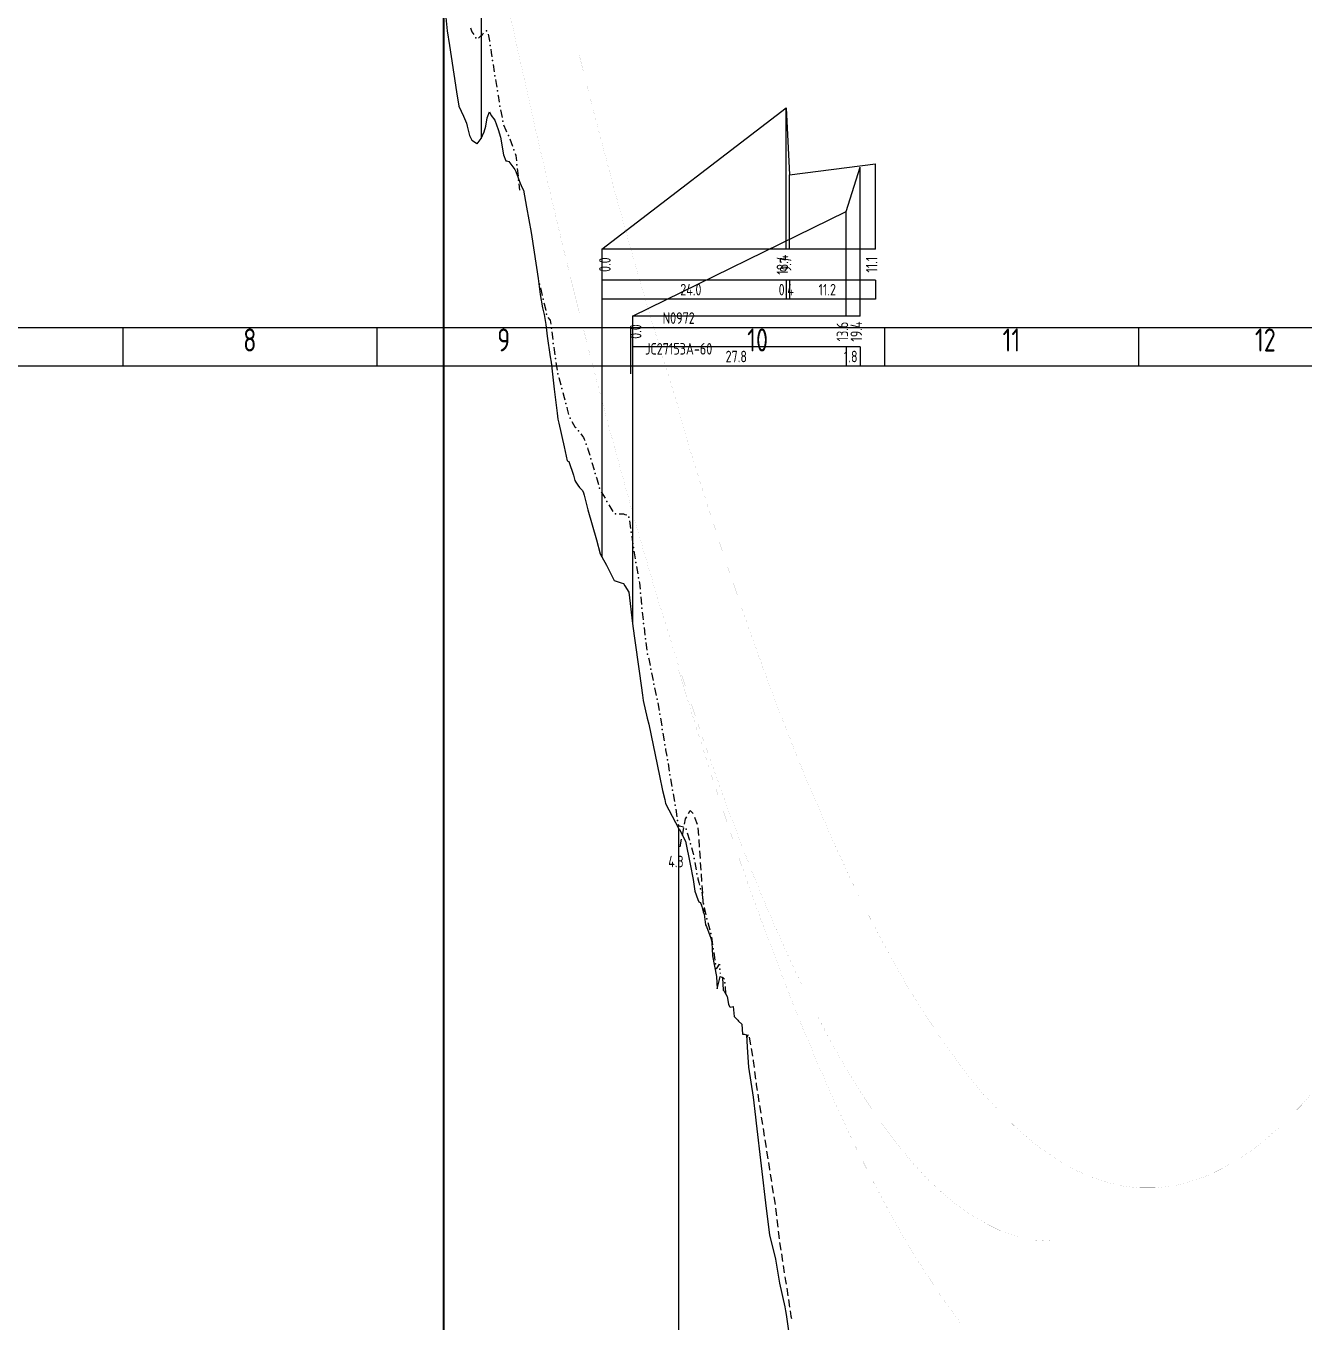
# Model space of a CAD drawing. Header units: millimetres. Extents: x 6482 to 7719, y 775 to 2743.
# Drawn here: x 6949.4 to 7281.9, y 1357.3 to 1694.5 of the extents above; entities that cross this region are included whole.
import ezdxf
from ezdxf.enums import TextEntityAlignment as Align

# ---------------------------------------------------------------- set-up
doc = ezdxf.new("R2010")
doc.units = ezdxf.units.MM
doc.header["$LTSCALE"] = 5
doc.linetypes.add('DASHED', pattern=[19.05, 12.7, -6.35])
for name, color, linetype in [('1', 3, 'Continuous'), ('2', 4, 'Continuous'), ('3', 5, 'Continuous'), ('4', 1, 'Continuous'), ('5', 2, 'Continuous'), ('6', 6, 'Continuous'), ('中心断面', 1, 'Continuous'), ('交叉跨越注记', 3, 'Continuous'), ('右边线', 3, 'Continuous'), ('图框', 1, 'Continuous'), ('左边线', 2, 'Continuous'), ('标注', 3, 'Continuous'), ('风偏', 5, 'Continuous')]:
    doc.layers.add(name, color=color, linetype=linetype)
doc.styles.get("Standard").update_dxf_attribs({"font": 'tssdeng.shx', "width": 0.8, "bigfont": 'tssdchn.shx'})

# ---------------------------------------------------------------- blocks, each defined once
blk = doc.blocks.new('102218455')
at = {"layer": '风偏'}
for p, q in [((7099.2, 1636.4), (7147.2, 1673.2)), ((7147.2, 1636.4), (7147.2, 1673.2)), ((7147.2, 1673.2), (7148, 1655.8)), ((7148, 1655.8), (7170.4, 1658.6)), ((7170.4, 1636.4), (7170.4, 1658.6)), ((7148, 1636.4), (7148, 1655.8)), ((7147.2, 1636.4), (7099.2, 1636.4)), ((7148, 1636.4), (7147.2, 1636.4)), ((7170.4, 1636.4), (7148, 1636.4)), ((7147.2, 1628.4), (7099.2, 1628.4)), ((7147.2, 1628.4), (7147.2, 1623.4)), ((7148, 1628.4), (7147.2, 1628.4)), ((7148, 1628.4), (7148, 1623.4)), ((7170.4, 1628.4), (7148, 1628.4)), ((7170.4, 1628.4), (7170.4, 1623.4)), ((7147.2, 1623.4), (7099.2, 1623.4)), ((7148, 1623.4), (7147.2, 1623.4)), ((7170.4, 1623.4), (7148, 1623.4))]:
    blk.add_line(p, q, dxfattribs=at)
at = {"layer": '风偏', "width": 0.8}
for s, p in [('24.0', (7119.6, 1624.4)), ('0.4', (7145.2, 1624.4)), ('11.2', (7155.6, 1624.4))]:
    blk.add_text(s, height=3, dxfattribs=at).set_placement(p)
blk = doc.blocks.new('102218456')
at = {"layer": '风偏'}
for p, q in [((7162.8, 1646.2), (7166.4, 1657.8)), ((7166.4, 1619), (7166.4, 1657.8)), ((7107.2, 1619), (7162.8, 1646.2)), ((7162.8, 1619), (7162.8, 1646.2)), ((7162.8, 1619), (7107.2, 1619)), ((7166.4, 1619), (7162.8, 1619)), ((7162.8, 1611), (7107.2, 1611)), ((7162.8, 1611), (7162.8, 1606)), ((7166.4, 1611), (7162.8, 1611)), ((7166.4, 1611), (7166.4, 1606)), ((7162.8, 1606), (7107.2, 1606)), ((7166.4, 1606), (7162.8, 1606))]:
    blk.add_line(p, q, dxfattribs=at)
at = {"layer": '风偏', "width": 0.8}
for s, p in [('27.8', (7131.4, 1607)), ('1.8', (7162.2, 1607))]:
    blk.add_text(s, height=3, dxfattribs=at).set_placement(p)

msp = doc.modelspace()

# ---------------------------------------------------------------- linework, layer by layer
at = {"layer": '2', "linetype": 'Continuous', "const_width": 0.01}
for points in [[(7119.2, 1485.6), (7119.2, 1594)], [(7119.2, 1528), (7119.2, 1485.6)]]:
    msp.add_lwpolyline(points, dxfattribs=at)
at = {"layer": '3', "linetype": 'Continuous', "const_width": 0.01}
for points in [[(7091.12, 1695.8), (7093.12, 1687.8), (7095.14, 1679.8), (7097.14, 1672), (7099.14, 1664.4), (7101.16, 1656.8), (7103.16, 1649.4), (7105.16, 1642.2), (7107.16, 1635), (7109.18, 1628), (7111.18, 1621.2), (7113.18, 1614.4), (7115.18, 1607.8), (7117.2, 1601.4), (7119.2, 1595)], [(7119.2, 1594), (7121.24, 1587.2), (7123.26, 1580.6), (7125.3, 1574.2), (7127.34, 1567.8), (7129.36, 1561.6), (7131.4, 1555.4), (7133.44, 1549.4), (7135.46, 1543.4), (7137.5, 1537.6), (7139.52, 1532), (7141.56, 1526.4), (7143.6, 1521), (7145.62, 1515.6), (7147.66, 1510.4), (7149.7, 1505.2), (7151.72, 1500.2), (7153.76, 1495.4), (7155.8, 1490.6), (7157.82, 1486), (7159.86, 1481.4), (7161.9, 1477), (7163.92, 1472.6), (7165.96, 1468.4), (7167.98, 1464.4), (7170.02, 1460.4), (7172.06, 1456.6), (7174.08, 1452.8), (7176.12, 1449.2), (7178.16, 1445.6), (7180.18, 1442.2), (7182.22, 1439), (7184.26, 1435.8), (7186.28, 1432.8), (7188.32, 1429.8), (7190.36, 1427), (7192.38, 1424.2), (7194.42, 1421.6), (7196.44, 1419), (7198.48, 1416.6), (7200.52, 1414.4), (7202.54, 1412.2), (7204.58, 1410.2), (7206.62, 1408.2), (7208.64, 1406.4), (7210.68, 1404.6), (7212.72, 1403), (7214.74, 1401.6), (7216.78, 1400.2), (7218.82, 1398.8), (7220.84, 1397.8), (7222.88, 1396.6), (7224.9, 1395.8), (7226.94, 1394.8), (7228.98, 1394.2), (7231, 1393.6), (7233.04, 1393), (7235.08, 1392.6), (7237.1, 1392.4), (7239.14, 1392.2), (7241.18, 1392.2), (7243.2, 1392.2), (7245.2, 1392.4), (7247.22, 1392.6), (7249.24, 1393), (7251.26, 1393.6), (7253.28, 1394.2), (7255.3, 1394.8), (7257.32, 1395.6), (7259.34, 1396.6), (7261.36, 1397.6), (7263.38, 1398.8), (7265.38, 1400), (7267.4, 1401.4), (7269.42, 1402.8), (7271.44, 1404.4), (7273.46, 1406.2), (7275.48, 1408), (7277.5, 1410), (7279.52, 1412), (7281.54, 1414), (7283.56, 1416.4)]]:
    msp.add_lwpolyline(points, dxfattribs=at)
at = {"layer": '4', "linetype": 'Continuous', "const_width": 0.01}
for points in [[(7075.08, 1698.6), (7077.08, 1689.4), (7079.1, 1680.4), (7081.1, 1671.4), (7083.1, 1662.6), (7085.1, 1654), (7087.12, 1645.4), (7089.12, 1637), (7091.12, 1628.8), (7093.12, 1620.8), (7095.14, 1612.8), (7097.14, 1605), (7099.14, 1597.4), (7101.16, 1589.8), (7103.16, 1582.4), (7105.16, 1575.2), (7107.16, 1568), (7109.18, 1561), (7111.18, 1554.2), (7113.18, 1547.4), (7115.18, 1540.8), (7117.2, 1534.4), (7119.2, 1528)], [(7119.2, 1527), (7121.24, 1520.2), (7123.26, 1513.6), (7125.3, 1507.2), (7127.34, 1500.8), (7129.36, 1494.6), (7131.4, 1488.4), (7133.44, 1482.4), (7135.46, 1476.4), (7137.5, 1470.6), (7139.52, 1465), (7141.56, 1459.4), (7143.6, 1454), (7145.62, 1448.6), (7147.66, 1443.4), (7149.7, 1438.2), (7151.72, 1433.2), (7153.76, 1428.4), (7155.8, 1423.6), (7157.82, 1419), (7159.86, 1414.4), (7161.9, 1410), (7163.92, 1405.6), (7165.96, 1401.4), (7167.98, 1397.4), (7170.02, 1393.4), (7172.06, 1389.6), (7174.08, 1385.8), (7176.12, 1382.2), (7178.16, 1378.6), (7180.18, 1375.2), (7182.22, 1372), (7184.26, 1368.8), (7186.28, 1365.8), (7188.32, 1362.8), (7190.36, 1360), (7192.38, 1357.2)]]:
    msp.add_lwpolyline(points, dxfattribs=at)
at = {"layer": '5', "linetype": 'DASHED', "const_width": 0.01}
msp.add_lwpolyline([(7119.2, 1528), (7123.22, 1515.8), (7127.26, 1504), (7131.28, 1492.8), (7135.3, 1482), (7139.34, 1471.8), (7143.36, 1462.2), (7147.38, 1453.2), (7151.42, 1444.6), (7155.44, 1436.6), (7159.46, 1429), (7163.5, 1422), (7167.52, 1415.6), (7171.54, 1409.6), (7175.58, 1404.2), (7179.6, 1399.2), (7183.64, 1394.8), (7187.66, 1391), (7191.68, 1387.6), (7195.72, 1384.8), (7199.74, 1382.6), (7203.76, 1380.6), (7207.8, 1379.4), (7211.82, 1378.6), (7215.84, 1378.4), (7215.84, 1378.4)], dxfattribs=at)
at = {"layer": '6', "linetype": 'Continuous', "const_width": 0.01}
msp.add_lwpolyline([(7216.84, 1378.4), (7215.84, 1377.4), (7214.84, 1378.4)], dxfattribs=at)
at = {"layer": '中心断面', "linetype": 'Continuous'}
for p, q in [((7058, 1702.6), (7059, 1693.2)), ((7059, 1693.2), (7059.6, 1689.4)), ((7059.6, 1689.4), (7060, 1686.6)), ((7060, 1686.6), (7061.4, 1677.4)), ((7061.4, 1677.4), (7062, 1673.6)), ((7062, 1673.6), (7063.2, 1671)), ((7063.2, 1671), (7064, 1669.2)), ((7069, 1668.4), (7069.4, 1670.6)), ((7069.4, 1670.6), (7070, 1672.2)), ((7070, 1672.2), (7070.4, 1671.2)), ((7070.4, 1671.2), (7071.4, 1670)), ((7071.4, 1670), (7071.8, 1668.8)), ((7064, 1669.2), (7064.2, 1668.4)), ((7064.2, 1668.4), (7064.8, 1666)), ((7068.2, 1666), (7068.6, 1667)), ((7068.6, 1667), (7069, 1668.4)), ((7071.8, 1668.8), (7072.2, 1667.6)), ((7072.2, 1667.6), (7072.8, 1665.6)), ((7064.8, 1666), (7065.4, 1664.8)), ((7065.4, 1664.8), (7066.6, 1664)), ((7066.6, 1664), (7066.8, 1663.8)), ((7066.8, 1663.8), (7067.8, 1665.2)), ((7067.8, 1665.2), (7068.2, 1666)), ((7072.8, 1665.6), (7073.6, 1661)), ((7073.6, 1661), (7074.2, 1659.4)), ((7074.2, 1659.4), (7074.4, 1659.4)), ((7074.4, 1659.4), (7075, 1659.2)), ((7075, 1659.2), (7076.6, 1657.2)), ((7076.6, 1657.2), (7076.8, 1656.6)), ((7076.8, 1656.6), (7077.8, 1654)), ((7077.8, 1654), (7078.4, 1652.6)), ((7078.4, 1652.6), (7078.8, 1651.8)), ((7078.8, 1651.8), (7079.6, 1647.4)), ((7079.6, 1647.4), (7080.8, 1640.8)), ((7080.8, 1640.8), (7081, 1639.6)), ((7081, 1639.6), (7082.6, 1628.8)), ((7082.6, 1628.8), (7082.8, 1627.4)), ((7082.8, 1627.4), (7083.2, 1624.6)), ((7083.2, 1624.6), (7083.8, 1621.2)), ((7083.8, 1621.2), (7084.2, 1619.4)), ((7084.2, 1619.4), (7084.6, 1616.8)), ((7084.6, 1616.8), (7085, 1613.8)), ((7085, 1613.8), (7085.8, 1608.4)), ((7085.8, 1608.4), (7086, 1607)), ((7086, 1607), (7086.8, 1600)), ((7086.8, 1600), (7087.6, 1593.8)), ((7087.6, 1593.8), (7087.8, 1592.2)), ((7087.8, 1592.2), (7088, 1591.2)), ((7088, 1591.2), (7089.4, 1585)), ((7089.4, 1585), (7090.2, 1581.4)), ((7090.2, 1581.4), (7090.6, 1581.2)), ((7090.6, 1581.2), (7091.8, 1577.6)), ((7091.8, 1577.6), (7092.2, 1576.2)), ((7092.2, 1576.2), (7092.4, 1575.8)), ((7092.4, 1575.8), (7093, 1575)), ((7093, 1575), (7093.4, 1574.4)), ((7093.4, 1574.4), (7094.2, 1573.6)), ((7094.2, 1573.6), (7094.4, 1573)), ((7094.4, 1573), (7094.6, 1572.4)), ((7094.6, 1572.4), (7095.6, 1568.6)), ((7095.6, 1568.6), (7097.8, 1560.8)), ((7097.8, 1560.8), (7098.8, 1557.2)), ((7098.8, 1557.2), (7099.2, 1556.4)), ((7099.2, 1556.4), (7100.4, 1554.2)), ((7100.4, 1554.2), (7102.4, 1550.2)), ((7102.4, 1550.2), (7104.2, 1549.6)), ((7104.2, 1549.6), (7104.8, 1549.4)), ((7104.8, 1549.4), (7105.2, 1548.8)), ((7105.2, 1548.8), (7106.2, 1547.2)), ((7106.2, 1547.2), (7107.2, 1539)), ((7107.2, 1539), (7107.6, 1535.8)), ((7107.6, 1535.8), (7109, 1526)), ((7109, 1526), (7109.8, 1520.4)), ((7109.8, 1520.4), (7110, 1519)), ((7110, 1519), (7111, 1514.4)), ((7111, 1514.4), (7111.4, 1512.8)), ((7111.4, 1512.8), (7114.2, 1499.4)), ((7114.2, 1499.4), (7115, 1495.6)), ((7115, 1495.6), (7115.6, 1493.2)), ((7115.6, 1493.2), (7115.8, 1492.2)), ((7115.8, 1492.2), (7119.2, 1485.6)), ((7119.2, 1485.6), (7119.4, 1485.4)), ((7119.4, 1485.4), (7121, 1482.4)), ((7121, 1482.4), (7122.2, 1476.4)), ((7122.2, 1476.4), (7123, 1472.4)), ((7123, 1472.4), (7123.4, 1469.4)), ((7123.4, 1469.4), (7124.2, 1467.2)), ((7124.2, 1467.2), (7124.4, 1466.6)), ((7124.4, 1466.6), (7124.8, 1466.4)), ((7124.8, 1466.4), (7125, 1466.2)), ((7125, 1466.2), (7125.2, 1465.4)), ((7125.2, 1465.4), (7125.6, 1464)), ((7125.6, 1464), (7125.8, 1463.4)), ((7125.8, 1463.4), (7126.2, 1460.6)), ((7126.2, 1460.6), (7126.4, 1460.2)), ((7126.4, 1460.2), (7127.6, 1457.2)), ((7127.6, 1457.2), (7127.8, 1456)), ((7127.8, 1456), (7128, 1452.6)), ((7128, 1452.6), (7129, 1447.2)), ((7129, 1447.2), (7129.2, 1444)), ((7129.8, 1446.4), (7130, 1447.2)), ((7130, 1447.2), (7130.4, 1447)), ((7130.4, 1447), (7130.6, 1446.8)), ((7130.6, 1446.8), (7130.8, 1443.6)), ((7129.2, 1444), (7129.8, 1446.4)), ((7130.8, 1443.6), (7131, 1443.4)), ((7131, 1443.4), (7131.2, 1443)), ((7131.2, 1443), (7131.4, 1442.8)), ((7131.4, 1442.8), (7131.8, 1442)), ((7131.8, 1442), (7132.2, 1440)), ((7132.2, 1440), (7132.4, 1439.4)), ((7132.4, 1439.4), (7132.6, 1439.2)), ((7132.6, 1439.2), (7133.4, 1439.4)), ((7133.4, 1439.4), (7133.6, 1436.8)), ((7133.6, 1436.8), (7134.6, 1435.8)), ((7134.6, 1435.8), (7134.8, 1435.6)), ((7134.8, 1435.6), (7135.6, 1434.8)), ((7135.6, 1434.8), (7135.8, 1432.2)), ((7135.8, 1432.2), (7136, 1432.2)), ((7136, 1432.2), (7136.2, 1432.2)), ((7136.2, 1432.2), (7136.8, 1432)), ((7136.8, 1432), (7137, 1428.8)), ((7137, 1428.8), (7137.4, 1423.6)), ((7137.4, 1423.6), (7138.6, 1415.8)), ((7138.6, 1415.8), (7139.2, 1410.6)), ((7139.2, 1410.6), (7139.4, 1409)), ((7139.4, 1409), (7142, 1386.8)), ((7142, 1386.8), (7142.8, 1380)), ((7142.8, 1380), (7144.4, 1373.6)), ((7144.4, 1373.6), (7145.4, 1367.4)), ((7145.4, 1367.4), (7146.8, 1361.2)), ((7146.8, 1361.2), (7147, 1360.2)), ((7147, 1360.2), (7147.2, 1359.2)), ((7147.2, 1359.2), (7148.4, 1350.8))]:
    msp.add_line(p, q, dxfattribs=at)
at = {"layer": '交叉跨越注记', "linetype": 'Continuous'}
for p, q in [((7058, 919), (7058, 1702.6)), ((7058.2, 919), (7058.2, 1700.8))]:
    msp.add_line(p, q, dxfattribs=at)
at = {"layer": '右边线', "linetype": 'Continuous'}
for p, q in [((7065.01, 1694.05), (7065.4, 1693)), ((7065.4, 1693), (7065.89, 1692.27)), ((7067.11, 1691.31), (7067.8, 1692)), ((7067.8, 1692), (7068.2, 1692.2)), ((7068.2, 1692.2), (7068.46, 1692.71)), ((7069.59, 1692.39), (7070, 1690.6)), ((7070, 1690.6), (7070.02, 1690.44)), ((7070.29, 1688.46), (7070.4, 1687.6)), ((7070.4, 1687.6), (7070.58, 1686.48)), ((7070.9, 1684.51), (7071.22, 1682.53)), ((7071.54, 1680.56), (7071.8, 1679)), ((7071.8, 1679), (7071.86, 1678.58)), ((7072.17, 1676.61), (7072.2, 1676.4)), ((7072.2, 1676.4), (7072.51, 1674.64)), ((7072.86, 1672.67), (7073.24, 1670.7)), ((7073.62, 1668.74), (7074.2, 1667.4)), ((7074.2, 1667.4), (7074.4, 1667)), ((7074.4, 1667), (7074.44, 1666.92)), ((7075.27, 1665.1), (7075.98, 1663.23)), ((7076.66, 1661.35), (7076.8, 1660.8)), ((7076.8, 1660.8), (7076.96, 1659.38)), ((7077.18, 1657.39), (7077.4, 1655.4)), ((7077.62, 1653.41), (7077.8, 1651.8)), ((7083.22, 1626.33), (7083.7, 1624.39)), ((7084.15, 1622.44), (7084.2, 1622.2)), ((7084.2, 1622.2), (7084.6, 1620.6)), ((7084.6, 1620.6), (7084.62, 1620.5)), ((7085.18, 1618.62), (7085.8, 1618)), ((7085.8, 1618), (7085.94, 1616.88)), ((7086.19, 1614.9), (7086.45, 1612.91)), ((7086.71, 1610.93), (7086.8, 1610.2)), ((7086.8, 1610.2), (7086.98, 1608.95)), ((7087.26, 1606.97), (7087.54, 1604.99)), ((7087.99, 1603.04), (7088, 1603)), ((7088, 1603), (7088.51, 1601.11)), ((7089.03, 1599.18), (7089.4, 1597.8)), ((7089.4, 1597.8), (7089.55, 1597.25)), ((7090.06, 1595.31), (7090.2, 1594.8)), ((7090.2, 1594.8), (7090.56, 1593.38)), ((7091.41, 1591.57), (7091.8, 1590.8)), ((7091.8, 1590.8), (7092.2, 1590.2)), ((7092.2, 1590.2), (7092.4, 1590)), ((7092.4, 1590), (7092.49, 1589.91)), ((7093.75, 1588.36), (7094.2, 1587.8)), ((7094.2, 1587.8), (7094.4, 1587.4)), ((7094.4, 1587.4), (7094.6, 1587)), ((7094.6, 1587), (7094.74, 1586.64)), ((7095.46, 1584.77), (7095.6, 1584.4)), ((7095.6, 1584.4), (7096.06, 1582.87)), ((7096.63, 1580.95), (7097.2, 1579.03)), ((7097.77, 1577.11), (7097.8, 1577)), ((7097.8, 1577), (7098.33, 1575.2)), ((7098.99, 1573.32), (7099.2, 1573)), ((7099.2, 1573), (7100.03, 1571.61)), ((7101.05, 1569.89), (7102.06, 1568.17)), ((7103.74, 1567.6), (7104.2, 1567.6)), ((7104.2, 1567.6), (7104.8, 1567.6)), ((7104.8, 1567.6), (7105.2, 1567.4)), ((7105.2, 1567.4), (7105.68, 1567.3)), ((7106.41, 1565.74), (7106.69, 1563.76)), ((7106.97, 1561.78), (7107.2, 1560.2)), ((7107.2, 1560.2), (7107.26, 1559.8)), ((7107.54, 1557.82), (7107.6, 1557.4)), ((7107.6, 1557.4), (7107.88, 1555.85)), ((7108.23, 1553.88), (7108.58, 1551.92)), ((7108.94, 1549.95), (7109, 1549.6)), ((7109, 1549.6), (7109.16, 1547.96)), ((7109.35, 1545.97), (7109.55, 1543.98)), ((7109.74, 1541.99), (7109.8, 1541.4)), ((7109.8, 1541.4), (7109.94, 1540)), ((7110.18, 1538.01), (7110.43, 1536.03)), ((7110.69, 1534.05), (7110.94, 1532.06)), ((7111.33, 1530.1), (7111.4, 1529.8)), ((7111.4, 1529.8), (7111.74, 1528.14)), ((7112.14, 1526.18), (7112.55, 1524.23)), ((7112.95, 1522.27), (7113.35, 1520.31)), ((7113.76, 1518.35), (7114.16, 1516.39)), ((7114.47, 1514.42), (7114.78, 1512.44)), ((7115.09, 1510.46), (7115.42, 1508.49)), ((7115.75, 1506.52), (7115.8, 1506.2)), ((7115.8, 1506.2), (7116.08, 1504.55)), ((7116.42, 1502.57), (7116.75, 1500.6)), ((7117.09, 1498.63), (7117.42, 1496.66)), ((7117.76, 1494.69), (7118.09, 1492.72)), ((7118.43, 1490.74), (7118.76, 1488.77)), ((7119.1, 1486.8), (7119.2, 1486.2)), ((7119.2, 1486.2), (7119.4, 1486.4)), ((7119.4, 1486.4), (7120.48, 1486.13)), ((7121.42, 1484.6), (7121.99, 1482.69)), ((7122.55, 1480.77), (7123, 1479.2)), ((7123, 1479.2), (7123.07, 1478.83)), ((7123.42, 1476.87), (7123.78, 1474.9)), ((7124.14, 1472.93), (7124.2, 1472.6)), ((7124.2, 1472.6), (7124.4, 1471.6)), ((7124.4, 1471.6), (7124.58, 1470.98)), ((7125.21, 1469.09), (7125.48, 1467.11)), ((7125.86, 1465.15), (7126.2, 1463.6)), ((7126.2, 1463.6), (7126.3, 1463.2)), ((7126.82, 1461.27), (7127.34, 1459.34)), ((7127.73, 1457.38), (7127.8, 1456.8)), ((7127.8, 1456.8), (7128, 1455.4)), ((7128, 1455.4), (7128, 1455.4)), ((7128.32, 1453.43), (7128.64, 1451.45)), ((7129.2, 1449.4), (7129.8, 1450.4)), ((7129.8, 1450.4), (7129.82, 1450.13)), ((7128.96, 1449.48), (7129, 1449.2)), ((7129, 1449.2), (7129.2, 1449.4)), ((7129.99, 1448.14), (7130, 1448)), ((7130.6, 1447), (7130.8, 1446.8)), ((7130.8, 1446.8), (7131, 1446.6)), ((7131, 1446.6), (7131.09, 1446.51)), ((7131.29, 1444.56), (7131.39, 1442.56))]:
    msp.add_line(p, q, dxfattribs=at)
at = {"layer": '右边线'}
for p in [(7069.23, 1693.2), (7066.44, 1691.44), (7070.15, 1689.45), (7070.74, 1685.49), (7071.38, 1681.54), (7072.02, 1677.59), (7072.69, 1673.65), (7073.42, 1669.72), (7074.89, 1666.02), (7076.34, 1662.29), (7077.07, 1658.38), (7077.51, 1654.41), (7082.97, 1627.3), (7083.93, 1623.42), (7084.84, 1619.52), (7086.07, 1615.89), (7086.58, 1611.92), (7087.12, 1607.96), (7087.75, 1604.01), (7088.77, 1600.14), (7089.81, 1596.28), (7090.97, 1592.47), (7093.16, 1589.16), (7095.1, 1585.71), (7096.34, 1581.91), (7097.48, 1578.07), (7098.61, 1574.24), (7100.54, 1570.76), (7102.74, 1567.6), (7106.27, 1566.73), (7106.83, 1562.77), (7107.4, 1558.81), (7108.05, 1554.87), (7108.76, 1550.93), (7109.26, 1546.96), (7109.65, 1542.98), (7110.05, 1539), (7110.56, 1535.04), (7111.12, 1531.08), (7111.94, 1527.16), (7112.75, 1523.25), (7113.56, 1519.33), (7114.32, 1515.4), (7114.93, 1511.45), (7115.58, 1507.5), (7116.25, 1503.56), (7116.92, 1499.62), (7117.59, 1495.67), (7118.26, 1491.73), (7118.93, 1487.79), (7121.13, 1485.56), (7122.28, 1481.73), (7123.25, 1477.85), (7123.96, 1473.92), (7124.86, 1470.02), (7125.62, 1466.12), (7126.55, 1462.23), (7127.6, 1458.37), (7128.16, 1454.41), (7128.8, 1450.46), (7129.91, 1449.13), (7131.24, 1445.56)]:
    msp.add_point(p, dxfattribs=at)
at = {"layer": '图框', "linetype": 'Continuous'}
for p, q in [((7701.2, 1616), (6512.2, 1616)), ((6974.59, 1616), (6974.59, 1606)), ((7040.64, 1616), (7040.64, 1606)), ((7106.7, 1616), (7106.7, 1606)), ((7106.7, 1616), (7106.7, 1604)), ((7172.76, 1616), (7172.76, 1606)), ((7238.81, 1616), (7238.81, 1606)), ((7691.2, 1606), (6537.2, 1606))]:
    msp.add_line(p, q, dxfattribs=at)
at = {"layer": '左边线', "linetype": 'Continuous'}
for p, q in [((7120.73, 1486.84), (7121, 1488.2)), ((7121, 1488.2), (7121.29, 1488.74)), ((7121.77, 1489.62), (7122.2, 1490.4)), ((7122.2, 1490.4), (7122.98, 1489.62)), ((7123.31, 1488.68), (7123.4, 1488.4)), ((7123.4, 1488.4), (7123.98, 1486.79)), ((7120.16, 1483.89), (7120.54, 1485.86)), ((7124.22, 1485.83), (7124.35, 1483.84)), ((7119.59, 1480.95), (7119.97, 1482.91)), ((7124.41, 1482.84), (7124.55, 1480.84)), ((7124.62, 1479.84), (7124.76, 1477.85)), ((7124.82, 1476.85), (7124.95, 1474.86)), ((7125.01, 1473.86), (7125.15, 1471.86)), ((7125.22, 1470.87), (7125.36, 1468.87)), ((7125.43, 1467.87), (7125.57, 1465.88)), ((7125.67, 1464.88), (7125.8, 1464)), ((7136.8, 1431.4), (7137, 1431.4)), ((7137, 1431.4), (7137.33, 1432.06)), ((7137.54, 1431.37), (7137.88, 1429.4)), ((7138.05, 1428.41), (7138.39, 1426.44)), ((7138.56, 1425.46), (7138.6, 1425.2)), ((7138.6, 1425.2), (7138.82, 1423.47)), ((7138.94, 1422.48), (7139.19, 1420.5)), ((7139.33, 1419.51), (7139.4, 1419)), ((7139.4, 1419), (7139.63, 1417.53)), ((7139.78, 1416.54), (7140.09, 1414.57)), ((7140.24, 1413.58), (7140.55, 1411.6)), ((7140.7, 1410.61), (7141, 1408.64)), ((7141.16, 1407.65), (7141.46, 1405.67)), ((7141.62, 1404.68), (7141.92, 1402.71)), ((7142.07, 1401.72), (7142.38, 1399.74)), ((7142.53, 1398.75), (7142.8, 1397)), ((7142.8, 1397), (7142.84, 1396.78)), ((7142.99, 1395.79), (7143.31, 1393.81)), ((7143.47, 1392.83), (7143.78, 1390.85)), ((7143.94, 1389.86), (7144.26, 1387.89)), ((7144.41, 1386.9), (7144.64, 1384.92)), ((7144.76, 1383.92), (7144.99, 1381.94)), ((7145.1, 1380.94), (7145.34, 1378.96)), ((7145.46, 1377.96), (7145.76, 1375.99)), ((7145.91, 1375), (7146.2, 1373.02)), ((7146.35, 1372.03), (7146.64, 1370.05)), ((7146.79, 1369.06), (7146.8, 1369)), ((7146.8, 1369), (7147, 1368)), ((7147, 1368), (7147.18, 1367.1)), ((7147.33, 1366.11), (7147.62, 1364.13)), ((7147.76, 1363.14), (7148.05, 1361.16)), ((7148.2, 1360.18), (7148.4, 1358.8)), ((7148.4, 1358.8), (7148.52, 1358.2))]:
    msp.add_line(p, q, dxfattribs=at)
at = {"layer": '标注'}
msp.add_line((7119.2, 860), (7119.2, 1485.62), dxfattribs=at)
at = {"layer": '风偏'}
for p, q in [((7067.8, 1745.2), (7067.8, 1665.2)), ((7099.2, 1636.4), (7099.2, 1556.4)), ((7107.2, 1619), (7107.2, 1539))]:
    msp.add_line(p, q, dxfattribs=at)

# ---------------------------------------------------------------- block references
for name in ['102218455', '102218456']:
    msp.add_blockref(name, (0, 0), dxfattribs=at)

# ---------------------------------------------------------------- texts
at = {"layer": '1', "linetype": 'Continuous', "width": 0.8}
for s, p in [('N0972', (7119.2, 1617)), ('JC27153A-60', (7119.2, 1609)), ('4.3 ', (7119.2, 1475.6))]:
    msp.add_text(s, height=3, dxfattribs=at).set_placement(p, align=Align.CENTER)
at = {"layer": '图框', "linetype": 'Continuous', "width": 0.8}
for s, p in [('8', (7007.62, 1608)), ('9', (7073.67, 1608)), ('10', (7139.73, 1608)), ('11', (7205.78, 1608)), ('12', (7271.84, 1608))]:
    msp.add_text(s, height=6, dxfattribs=at).set_placement(p, align=Align.BOTTOM_CENTER)
at = {"layer": '风偏', "linetype": 'Continuous', "width": 0.8}
for s, p in [('0.0', (7102.4, 1632.4)), ('18.4', (7148.6, 1632.4)), ('9.7', (7149.4, 1632.4)), ('11.1', (7171.8, 1632.4)), ('0.0', (7110.4, 1615)), ('13.6', (7164.2, 1615)), ('19.4', (7167.8, 1615))]:
    msp.add_text(s, height=3, rotation=90, dxfattribs=at).set_placement(p, align=Align.BOTTOM_CENTER)

doc.saveas('drawing.dxf')
